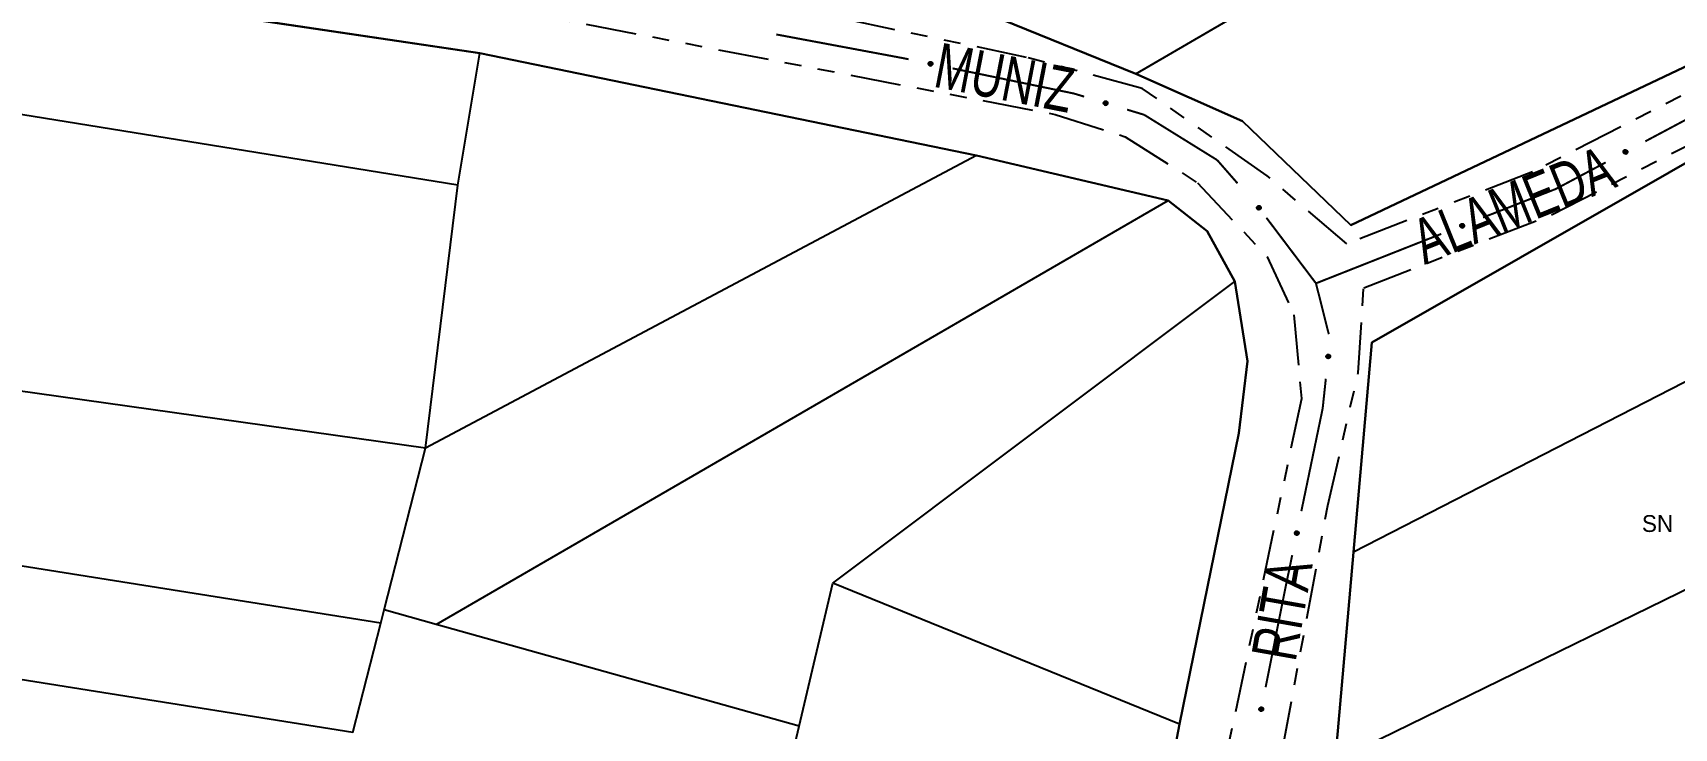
# Model space of a CAD drawing. Extents: x 209193 to 212081, y 4877574 to 4880493.
# Drawn here: x 210494.2 to 210640.5, y 4879240.6 to 4879302.6 of the extents above; entities that cross this region are included whole.
import ezdxf
from ezdxf.enums import TextEntityAlignment as Align

# ---------------------------------------------------------------- set-up
doc = ezdxf.new("R2010")
doc.units = 0
doc.header["$LTSCALE"] = 1.5
doc.header["$MEASUREMENT"] = 0
doc.linetypes.add('TRACO_25', pattern=[8, 3, -1, 1, -1, 1, -1])
for name, color, linetype in [('CD_MALHA_LOTES', 7, 'CONTINUOUS'), ('RU-QUADRA', 210, 'CONTINUOUS'), ('SV-EIXO-RUA-N-PAV', 6, 'CONTINUOUS'), ('SV-RUA-NAO-PAV', 7, 'CONTINUOUS'), ('SV-TXT-RUA-N-PAV', 7, 'CONTINUOUS'), ('Th_NmrPort', 1, 'CONTINUOUS')]:
    doc.layers.add(name, color=color, linetype=linetype)
doc.styles.add('ARIAL', font='ARIAL.SHX')

msp = doc.modelspace()

# ---------------------------------------------------------------- linework, layer by layer
at = {"layer": 'CD_MALHA_LOTES', "linetype": 'Continuous', "flags": 128}
for points in [[(210879.530022, 4879397.819225), (210791.81646, 4879348.569604), (210611.944976, 4879256.315756)], [(210772.966039, 4879366.093107), (210613.582928, 4879274.969036)], [(210592.546021, 4879298.903714), (210629.752351, 4879320.573732)], [(210480.278791, 4879297.361797), (210482.260824, 4879308.442105), (210534.068409, 4879300.754486)], [(210574.675351, 4879305.417968), (210579.503494, 4879304.201213), (210592.546021, 4879298.903714)], [(210532.10736, 4879288.988133), (210534.068409, 4879300.754486)], [(210534.068409, 4879300.754486), (210578.342811, 4879291.647986)], [(210611.693158, 4879285.42859), (210642.477073, 4879300.002184)], [(210592.546021, 4879298.903714), (210602.055342, 4879294.70945), (210611.693158, 4879285.42859)], [(210532.10736, 4879288.988133), (210480.278791, 4879297.361797)], [(210578.342811, 4879291.647986), (210529.242503, 4879265.566296)], [(210578.342811, 4879291.647986), (210595.416144, 4879287.621349)], [(210529.242503, 4879265.566296), (210532.10736, 4879288.988133)], [(210530.175256, 4879249.872498), (210595.416144, 4879287.621349)], [(210595.416144, 4879287.621349), (210598.910505, 4879284.899219), (210601.374415, 4879280.430548)], [(210565.52929, 4879253.543667), (210601.374415, 4879280.430548)], [(210601.374415, 4879280.430548), (210602.483169, 4879273.331256), (210601.729083, 4879266.921525), (210596.436606, 4879240.999578)], [(210613.582928, 4879274.969036), (210611.944976, 4879256.315756)], [(210529.242503, 4879265.566296), (210476.250774, 4879273.014092)], [(210525.556799, 4879251.163986), (210529.242503, 4879265.566296)], [(210654.301172, 4879259.175582), (210610.310169, 4879237.698297)], [(210525.253033, 4879249.976983), (210474.58764, 4879258.03393)], [(210611.944976, 4879256.315756), (210610.310169, 4879237.698297)], [(210562.541989, 4879240.821584), (210565.52929, 4879253.543667)], [(210596.436606, 4879240.999578), (210565.52929, 4879253.543667)], [(210525.253033, 4879249.976983), (210525.556799, 4879251.163986)], [(210530.175256, 4879249.872498), (210525.556799, 4879251.163986)], [(210522.763101, 4879240.247287), (210525.253033, 4879249.976983)], [(210562.541989, 4879240.821584), (210530.175256, 4879249.872498)], [(210522.763101, 4879240.247287), (210472.762376, 4879248.198537)], [(210559.757456, 4879228.96303), (210562.541989, 4879240.821584)], [(210596.436606, 4879240.999578), (210592.751841, 4879221.689409)]]:
    msp.add_lwpolyline(points, dxfattribs=at)
at = {"layer": 'RU-QUADRA', "linetype": 'Continuous'}
for points in [[(210610.310169, 4879237.698297), (210611.944976, 4879256.315756), (210613.582928, 4879274.969036), (210772.966039, 4879366.093107)], [(210642.477073, 4879300.002184), (210611.693158, 4879285.42859), (210602.055342, 4879294.70945), (210592.546021, 4879298.903714), (210579.503494, 4879304.201213), (210574.675351, 4879305.417968), (210566.405365, 4879307.502111), (210562.728309, 4879307.503925), (210585.668187, 4879320.228777), (210618.245369, 4879338.299484), (210642.647273, 4879351.869213)]]:
    msp.add_lwpolyline(points, dxfattribs=at)
at = {"layer": 'RU-QUADRA', "linetype": 'Continuous', "flags": 128}
msp.add_lwpolyline([(210482.260824, 4879308.442105), (210480.278791, 4879297.361797), (210478.658452, 4879290.399356), (210477.413463, 4879283.486645), (210474.462635, 4879256.907988), (210472.762376, 4879248.198537), (210465.195096, 4879198.735807), (210460.265794, 4879171.309559), (210481.692396, 4879167.580269), (210493.270318, 4879166.301707), (210505.697739, 4879164.673315), (210568.078434, 4879154.185201), (210579.479097, 4879152.133032), (210592.751841, 4879221.689409), (210596.436606, 4879240.999578), (210601.729083, 4879266.921525), (210602.483169, 4879273.331256), (210601.374415, 4879280.430548), (210598.910505, 4879284.899219), (210595.416144, 4879287.621349), (210578.342811, 4879291.647986), (210534.068409, 4879300.754486), (210514.280968, 4879303.690703)], close=True, dxfattribs=at)
at = {"layer": 'SV-EIXO-RUA-N-PAV', "const_width": 0.18}
for points in [[(210560.494724, 4879302.419879), (210571.30779, 4879300.400572)], [(210571.30779, 4879300.400572), (210571.90653, 4879300.28876)], [(210571.90653, 4879300.28876), (210572.289318, 4879300.20949)], [(210576.206214, 4879299.398362), (210586.977676, 4879297.167759)], [(210586.977676, 4879297.167759), (210587.026152, 4879297.157721)], [(210587.026152, 4879297.157721), (210587.9359, 4879296.882402)], [(210591.764421, 4879295.723771), (210592.721552, 4879295.434113)], [(210592.721552, 4879295.434113), (210593.288229, 4879295.262619)], [(210593.288229, 4879295.262619), (210599.583544, 4879291.357929)], [(210637.944171, 4879292.899459), (210642.358176, 4879295.248195)], [(210599.583544, 4879291.357929), (210599.797494, 4879291.225226)], [(210599.797494, 4879291.225226), (210601.605798, 4879289.155723)], [(210629.980602, 4879288.661964), (210634.412967, 4879291.02047)], [(210623.483152, 4879286.113944), (210629.068991, 4879288.304469)], [(210629.068991, 4879288.304469), (210629.980602, 4879288.661964)], [(210604.176824, 4879286.094052), (210608.399632, 4879280.511231)], [(210617.726281, 4879283.856347), (210619.759259, 4879284.653594)], [(210608.59561, 4879280.252135), (210616.967007, 4879283.556634)], [(210616.967007, 4879283.556634), (210617.726281, 4879283.856347)], [(210608.399632, 4879280.511231), (210608.59561, 4879280.252135)], [(210608.59561, 4879280.252135), (210609.739403, 4879275.719077)], [(210609.473367, 4879271.752805), (210609.261237, 4879269.764087)], [(210609.261237, 4879269.764087), (210609.190611, 4879269.101966)], [(210609.190611, 4879269.101966), (210607.291616, 4879259.963056)], [(210606.477831, 4879256.046712), (210606.070938, 4879254.08854)], [(210606.070938, 4879254.08854), (210605.89478, 4879253.240782)], [(210605.89478, 4879253.240782), (210604.107011, 4879244.283312)]]:
    msp.add_lwpolyline(points, dxfattribs=at)
at = {"layer": 'SV-EIXO-RUA-N-PAV'}
for points in [[(210574.129393, 4879299.940856), (210574.169886, 4879299.968284), (210574.210297, 4879299.983577), (210574.247673, 4879299.986632), (210574.281404, 4879299.980718), (210574.315232, 4879299.970782), (210574.347128, 4879299.95324), (210574.378215, 4879299.925929), (210574.406015, 4879299.885501), (210574.418961, 4879299.843075), (210574.423916, 4879299.806592), (210574.419775, 4879299.771064), (210574.409572, 4879299.738363), (210574.390254, 4879299.705835), (210574.362269, 4879299.674601), (210574.320942, 4879299.647631), (210574.281221, 4879299.63291), (210574.244992, 4879299.630905), (210574.2093, 4879299.635293), (210574.174886, 4879299.645851), (210574.143676, 4879299.663252), (210574.112279, 4879299.691485), (210574.086201, 4879299.732628), (210574.071066, 4879299.772077), (210574.068552, 4879299.808268), (210574.073664, 4879299.84331), (210574.083218, 4879299.87736), (210574.099517, 4879299.910156), (210574.129393, 4879299.940856)], [(210589.744526, 4879296.450066), (210589.787312, 4879296.473758), (210589.82893, 4879296.485371), (210589.86643, 4879296.485066), (210589.899496, 4879296.476156), (210589.932299, 4879296.463231), (210589.962495, 4879296.442902), (210589.991012, 4879296.412917), (210590.015079, 4879296.370163), (210590.024174, 4879296.326747), (210590.025842, 4879296.289967), (210590.018536, 4879296.254952), (210590.005446, 4879296.223297), (210589.983293, 4879296.192629), (210589.952623, 4879296.164027), (210589.909046, 4879296.140866), (210589.868167, 4879296.129761), (210589.831904, 4879296.131008), (210589.796749, 4879296.138576), (210589.763418, 4879296.152173), (210589.733892, 4879296.172298), (210589.705149, 4879296.20323), (210589.68286, 4879296.246543), (210589.671318, 4879296.287189), (210589.672056, 4879296.32346), (210589.680286, 4879296.357903), (210589.69285, 4879296.390961), (210589.71202, 4879296.422165), (210589.744526, 4879296.450066)], [(210636.000018, 4879291.98965), (210636.013638, 4879292.036624), (210636.03495, 4879292.07421), (210636.061748, 4879292.100442), (210636.091473, 4879292.117449), (210636.123843, 4879292.131422), (210636.159586, 4879292.13831), (210636.200951, 4879292.137167), (210636.248168, 4879292.123834), (210636.285237, 4879292.099472), (210636.312361, 4879292.074575), (210636.331878, 4879292.044601), (210636.344926, 4879292.012928), (210636.350853, 4879291.975563), (210636.349285, 4879291.933655), (210636.33473, 4879291.886501), (210636.313583, 4879291.849796), (210636.286997, 4879291.825103), (210636.256738, 4879291.805672), (210636.22352, 4879291.791802), (210636.188395, 4879291.785243), (210636.146203, 4879291.786898), (210636.099852, 4879291.801881), (210636.063003, 4879291.822553), (210636.037943, 4879291.848786), (210636.019483, 4879291.879007), (210636.005074, 4879291.911303), (210635.996654, 4879291.946945), (210636.000018, 4879291.98965)], [(210603.506421, 4879287.162844), (210603.554956, 4879287.156812), (210603.595436, 4879287.141703), (210603.625571, 4879287.119383), (210603.647058, 4879287.092717), (210603.665968, 4879287.06296), (210603.678413, 4879287.028752), (210603.683817, 4879286.987726), (210603.678108, 4879286.938996), (210603.659904, 4879286.898546), (210603.639604, 4879286.867831), (210603.613087, 4879286.843824), (210603.583872, 4879286.825939), (210603.547912, 4879286.814186), (210603.506282, 4879286.809116), (210603.457421, 4879286.816043), (210603.417837, 4879286.831128), (210603.389256, 4879286.853481), (210603.36529, 4879286.880292), (210603.346349, 4879286.910903), (210603.334326, 4879286.944552), (210603.329297, 4879286.986476), (210603.336773, 4879287.034611), (210603.351367, 4879287.074263), (210603.373313, 4879287.10315), (210603.40024, 4879287.12615), (210603.429855, 4879287.145479), (210603.463721, 4879287.159422), (210603.506421, 4879287.162844)], [(210621.447254, 4879285.433795), (210621.466187, 4879285.47889), (210621.491681, 4879285.513775), (210621.521318, 4879285.536752), (210621.552802, 4879285.550226), (210621.586564, 4879285.560383), (210621.622863, 4879285.563114), (210621.663822, 4879285.557221), (210621.709191, 4879285.538546), (210621.743212, 4879285.510081), (210621.767292, 4879285.48223), (210621.783233, 4879285.45021), (210621.79255, 4879285.417246), (210621.79414, 4879285.379447), (210621.787762, 4879285.337998), (210621.76788, 4879285.292831), (210621.742652, 4879285.258802), (210621.713402, 4879285.237331), (210621.681109, 4879285.221509), (210621.646516, 4879285.211552), (210621.610869, 4879285.209077), (210621.569148, 4879285.215574), (210621.524828, 4879285.235789), (210621.490601, 4879285.260563), (210621.468725, 4879285.289504), (210621.453864, 4879285.321647), (210621.443265, 4879285.355386), (210621.439001, 4879285.39176), (210621.447254, 4879285.433795)], [(210609.810196, 4879273.872718), (210609.841452, 4879273.835101), (210609.860623, 4879273.796379), (210609.867317, 4879273.759481), (210609.864731, 4879273.725333), (210609.85815, 4879273.690695), (210609.84381, 4879273.657237), (210609.81967, 4879273.623628), (210609.782154, 4879273.592009), (210609.741197, 4879273.574977), (210609.705373, 4879273.566479), (210609.66961, 4879273.567126), (210609.636069, 4879273.574082), (210609.601807, 4879273.590127), (210609.567987, 4879273.614924), (210609.537105, 4879273.653417), (210609.518571, 4879273.691507), (210609.513033, 4879273.727367), (210609.513911, 4879273.763317), (210609.521053, 4879273.798598), (210609.535319, 4879273.83136), (210609.560347, 4879273.865367), (210609.598743, 4879273.895344), (210609.636523, 4879273.914263), (210609.672295, 4879273.920303), (210609.707668, 4879273.918642), (210609.742489, 4879273.912464), (210609.776722, 4879273.899449), (210609.810196, 4879273.872718)], [(210607.021733, 4879258.123164), (210607.049134, 4879258.082652), (210607.0644, 4879258.042231), (210607.067429, 4879258.004853), (210607.061493, 4879257.971126), (210607.051534, 4879257.937304), (210607.03397, 4879257.905421), (210607.006637, 4879257.874352), (210606.966191, 4879257.84658), (210606.923756, 4879257.833663), (210606.88727, 4879257.828733), (210606.851744, 4879257.832897), (210606.819051, 4879257.843123), (210606.786535, 4879257.862462), (210606.75532, 4879257.890468), (210606.728378, 4879257.931814), (210606.713684, 4879257.971545), (210606.711704, 4879258.007775), (210606.716117, 4879258.043464), (210606.726698, 4879258.077871), (210606.744119, 4879258.109069), (210606.772374, 4879258.140447), (210606.813535, 4879258.166498), (210606.852994, 4879258.181606), (210606.889187, 4879258.184095), (210606.924225, 4879258.178959), (210606.958269, 4879258.169382), (210606.991054, 4879258.153061), (210607.021733, 4879258.123164)], [(210603.851636, 4879242.44135), (210603.879355, 4879242.401055), (210603.894939, 4879242.360756), (210603.898262, 4879242.323403), (210603.892592, 4879242.289629), (210603.8829, 4879242.255731), (210603.865588, 4879242.22371), (210603.838501, 4879242.192426), (210603.798275, 4879242.164336), (210603.755943, 4879242.151085), (210603.719497, 4879242.145868), (210603.68394, 4879242.149752), (210603.651167, 4879242.159719), (210603.6185, 4879242.178802), (210603.587065, 4879242.206562), (210603.559798, 4879242.247694), (210603.544791, 4879242.287307), (210603.542525, 4879242.323521), (210603.546657, 4879242.359244), (210603.556967, 4879242.393733), (210603.574142, 4879242.425067), (210603.602148, 4879242.456667), (210603.643102, 4879242.483041), (210603.682441, 4879242.49846), (210603.718614, 4879242.501234), (210603.753691, 4879242.496374), (210603.787809, 4879242.487066), (210603.820722, 4879242.471004), (210603.851636, 4879242.44135)]]:
    msp.add_lwpolyline(points, close=True, dxfattribs=at)
for points in [[(210574.068552, 4879299.808268), (210574.419775, 4879299.771064)], [(210574.071066, 4879299.772077), (210574.409572, 4879299.738363)], [(210574.073051, 4879299.788716), (210574.411617, 4879299.754834)], [(210574.073565, 4879299.82484), (210574.419594, 4879299.786626)], [(210574.073664, 4879299.84331), (210574.423916, 4879299.806592)], [(210574.080555, 4879299.750931), (210574.395069, 4879299.722031)], [(210574.082372, 4879299.86064), (210574.416928, 4879299.827588)], [(210574.083218, 4879299.87736), (210574.418961, 4879299.843075)], [(210574.086201, 4879299.732628), (210574.390254, 4879299.705835)], [(210574.09597, 4879299.89266), (210574.408089, 4879299.865649)], [(210574.099517, 4879299.910156), (210574.406015, 4879299.885501)], [(210574.10331, 4879299.712776), (210574.373177, 4879299.690334)], [(210574.112279, 4879299.691485), (210574.362269, 4879299.674601)], [(210574.114913, 4879299.923574), (210574.388283, 4879299.904588)], [(210574.129393, 4879299.940856), (210574.378215, 4879299.925929)], [(210574.133853, 4879299.678581), (210574.333915, 4879299.662234)], [(210574.143676, 4879299.663252), (210574.320942, 4879299.647631)], [(210574.152057, 4879299.9549), (210574.355344, 4879299.940672)], [(210574.16366, 4879299.654294), (210574.2947, 4879299.641092)], [(210574.169886, 4879299.968284), (210574.347128, 4879299.95324)], [(210574.174886, 4879299.645851), (210574.281221, 4879299.63291)], [(210574.192885, 4879299.977101), (210574.322311, 4879299.96284)], [(210574.210297, 4879299.983577), (210574.315232, 4879299.970782)], [(210589.671318, 4879296.287189), (210590.005446, 4879296.223297)], [(210589.672056, 4879296.32346), (210590.018536, 4879296.254952)], [(210589.674786, 4879296.303583), (210590.008957, 4879296.239519)], [(210589.678533, 4879296.339516), (210590.019749, 4879296.270468)], [(210589.678876, 4879296.265278), (210589.989539, 4879296.208329)], [(210589.680286, 4879296.357903), (210590.025842, 4879296.289967)], [(210589.68286, 4879296.246543), (210589.983293, 4879296.192629)], [(210589.69051, 4879296.374383), (210590.020763, 4879296.311505)], [(210589.69285, 4879296.390961), (210590.024174, 4879296.326747)], [(210589.698123, 4879296.225238), (210589.964896, 4879296.17872)], [(210589.705149, 4879296.20323), (210589.952623, 4879296.164027)], [(210589.706921, 4879296.405058), (210590.015367, 4879296.350204)], [(210589.71202, 4879296.422165), (210590.015079, 4879296.370163)], [(210589.725481, 4879296.188446), (210589.923275, 4879296.154249)], [(210589.728557, 4879296.434151), (210589.999128, 4879296.39076)], [(210589.733892, 4879296.172298), (210589.909046, 4879296.140866)], [(210589.744526, 4879296.450066), (210589.991012, 4879296.412917)], [(210589.752993, 4879296.161587), (210589.882324, 4879296.136704)], [(210589.763418, 4879296.152173), (210589.868167, 4879296.129761)], [(210589.768356, 4879296.462024), (210589.969553, 4879296.429649)], [(210589.787312, 4879296.473758), (210589.962495, 4879296.442902)], [(210589.811008, 4879296.480481), (210589.938638, 4879296.454687)], [(210589.82893, 4879296.485371), (210589.932299, 4879296.463231)], [(210635.996654, 4879291.946945), (210636.248168, 4879292.123834)], [(210635.999923, 4879291.967105), (210636.222332, 4879292.127184)], [(210636.000018, 4879291.98965), (210636.200951, 4879292.137167)], [(210636.005074, 4879291.911303), (210636.285237, 4879292.099472)], [(210636.005106, 4879291.931221), (210636.262449, 4879292.109889)], [(210636.008477, 4879292.014935), (210636.173938, 4879292.133893)], [(210636.013638, 4879292.036624), (210636.159586, 4879292.13831)], [(210636.015107, 4879291.897901), (210636.293569, 4879292.086261)], [(210636.019483, 4879291.879007), (210636.312361, 4879292.074575)], [(210636.025695, 4879292.058102), (210636.134363, 4879292.129837)], [(210636.031209, 4879291.864736), (210636.321795, 4879292.056455)], [(210636.03495, 4879292.07421), (210636.123843, 4879292.131422)], [(210636.037943, 4879291.848786), (210636.331878, 4879292.044601)], [(210636.053898, 4879291.836621), (210636.335974, 4879292.026904)], [(210636.063003, 4879291.822553), (210636.344926, 4879292.012928)], [(210636.083814, 4879291.812352), (210636.344207, 4879291.991097)], [(210636.099852, 4879291.801881), (210636.350853, 4879291.975563)], [(210636.125699, 4879291.797543), (210636.347622, 4879291.952727)], [(210636.146203, 4879291.786898), (210636.349285, 4879291.933655)], [(210636.171043, 4879291.790758), (210636.335377, 4879291.906024)], [(210636.188395, 4879291.785243), (210636.33473, 4879291.886501)], [(210636.20949, 4879291.791123), (210636.318722, 4879291.864703)], [(210636.22352, 4879291.791802), (210636.313583, 4879291.849796)], [(210603.329297, 4879286.986476), (210603.506282, 4879286.809116)], [(210603.334326, 4879286.944552), (210603.457421, 4879286.816043)], [(210603.336571, 4879287.008404), (210603.524852, 4879286.81377)], [(210603.336773, 4879287.034611), (210603.547912, 4879286.814186)], [(210603.337031, 4879286.962557), (210603.476801, 4879286.818487)], [(210603.343463, 4879286.924649), (210603.433369, 4879286.828407)], [(210603.34458, 4879287.052101), (210603.562202, 4879286.823202)], [(210603.346349, 4879286.910903), (210603.417837, 4879286.831128)], [(210603.351367, 4879287.074263), (210603.583872, 4879286.825939)], [(210603.36382, 4879287.085475), (210603.596259, 4879286.836986)], [(210603.373313, 4879287.10315), (210603.613087, 4879286.843824)], [(210603.388, 4879287.112318), (210603.623201, 4879286.855653)], [(210603.40024, 4879287.12615), (210603.639604, 4879286.867831)], [(210603.418206, 4879287.133455), (210603.648175, 4879286.888231)], [(210603.429855, 4879287.145479), (210603.659904, 4879286.898546)], [(210603.449529, 4879287.148593), (210603.666592, 4879286.922693)], [(210603.463721, 4879287.159422), (210603.678108, 4879286.938996)], [(210603.484144, 4879287.159377), (210603.677336, 4879286.965037)], [(210603.506421, 4879287.162844), (210603.683817, 4879286.987726)], [(210603.532725, 4879287.158484), (210603.676318, 4879287.013883)], [(210603.554956, 4879287.156812), (210603.678413, 4879287.028752)], [(210603.578069, 4879287.148298), (210603.666063, 4879287.052321)], [(210603.595436, 4879287.141703), (210603.665968, 4879287.06296)], [(210621.439001, 4879285.39176), (210621.709191, 4879285.538546)], [(210621.443265, 4879285.355386), (210621.743212, 4879285.510081)], [(210621.444566, 4879285.41141), (210621.683912, 4879285.544845)], [(210621.445588, 4879285.375168), (210621.721773, 4879285.52305)], [(210621.447254, 4879285.433795), (210621.663822, 4879285.557221)], [(210621.45169, 4879285.340919), (210621.74997, 4879285.496)], [(210621.453864, 4879285.321647), (210621.767292, 4879285.48223)], [(210621.458565, 4879285.457939), (210621.636611, 4879285.557075)], [(210621.463871, 4879285.306122), (210621.774579, 4879285.463145)], [(210621.466187, 4879285.47889), (210621.622863, 4879285.563114)], [(210621.468725, 4879285.289504), (210621.783233, 4879285.45021)], [(210621.480634, 4879285.498839), (210621.596832, 4879285.557598)], [(210621.483175, 4879285.275584), (210621.785265, 4879285.432159)], [(210621.490601, 4879285.260563), (210621.79255, 4879285.417246)], [(210621.491681, 4879285.513775), (210621.586564, 4879285.560383)], [(210621.510101, 4879285.248035), (210621.789325, 4879285.395643)], [(210621.524828, 4879285.235789), (210621.79414, 4879285.379447)], [(210621.550004, 4879285.228507), (210621.788304, 4879285.357135)], [(210621.569148, 4879285.215574), (210621.787762, 4879285.337998)], [(210621.594267, 4879285.216551), (210621.770768, 4879285.31215)], [(210621.610869, 4879285.209077), (210621.76788, 4879285.292831)], [(210621.632501, 4879285.212491), (210621.749471, 4879285.273019)], [(210621.646516, 4879285.211552), (210621.742652, 4879285.258802)], [(210609.521053, 4879273.798598), (210609.518571, 4879273.691507)], [(210609.528358, 4879273.810596), (210609.528032, 4879273.678894)], [(210609.535319, 4879273.83136), (210609.537105, 4879273.653417)], [(210609.549614, 4879273.842635), (210609.552907, 4879273.641934)], [(210609.560347, 4879273.865367), (210609.567987, 4879273.614924)], [(210609.580659, 4879273.876375), (210609.584711, 4879273.605607)], [(210609.598743, 4879273.895344), (210609.601807, 4879273.590127)], [(210609.616406, 4879273.902752), (210609.618396, 4879273.586919)], [(210609.636523, 4879273.914263), (210609.636069, 4879273.574082)], [(210609.653276, 4879273.913914), (210609.652661, 4879273.573658)], [(210609.672295, 4879273.920303), (210609.66961, 4879273.567126)], [(210609.689277, 4879273.916935), (210609.68508, 4879273.568828)], [(210609.707668, 4879273.918642), (210609.705373, 4879273.566479)], [(210609.725767, 4879273.911671), (210609.725586, 4879273.575485)], [(210609.742489, 4879273.912464), (210609.741197, 4879273.574977)], [(210609.758964, 4879273.901268), (210609.7626, 4879273.588004)], [(210609.776722, 4879273.899449), (210609.782154, 4879273.592009)], [(210609.791582, 4879273.885439), (210609.799415, 4879273.611523)], [(210609.810196, 4879273.872718), (210609.81967, 4879273.623628)], [(210609.826389, 4879273.851536), (210609.832106, 4879273.647831)], [(210609.841452, 4879273.835101), (210609.84381, 4879273.657237)], [(210609.852476, 4879273.813075), (210609.850938, 4879273.682874)], [(210609.860623, 4879273.796379), (210609.85815, 4879273.690695)], [(210606.726698, 4879258.077871), (210606.713684, 4879257.971545)], [(210606.735148, 4879258.089091), (210606.721858, 4879257.958061)], [(210606.744119, 4879258.109069), (210606.728378, 4879257.931814)], [(210606.759456, 4879258.118882), (210606.742973, 4879257.918831)], [(210606.772374, 4879258.140447), (210606.75532, 4879257.890468)], [(210606.793671, 4879258.149402), (210606.771046, 4879257.87955)], [(210606.813535, 4879258.166498), (210606.786535, 4879257.862462)], [(210606.831842, 4879258.172131), (210606.802728, 4879257.857636)], [(210606.852994, 4879258.181606), (210606.819051, 4879257.843123)], [(210606.869631, 4879258.179609), (210606.83552, 4879257.841067)], [(210606.889187, 4879258.184095), (210606.851744, 4879257.832897)], [(210606.905755, 4879258.179071), (210606.867306, 4879257.833068)], [(210606.924225, 4879258.178959), (210606.88727, 4879257.828733)], [(210606.941549, 4879258.17024), (210606.908271, 4879257.835705)], [(210606.958269, 4879258.169382), (210606.923756, 4879257.833663)], [(210606.973561, 4879258.156619), (210606.946338, 4879257.844519)], [(210606.991054, 4879258.153061), (210606.966191, 4879257.84658)], [(210607.004462, 4879258.137655), (210606.985289, 4879257.864299)], [(210607.021733, 4879258.123164), (210607.006637, 4879257.874352)], [(210607.035762, 4879258.100491), (210607.021396, 4879257.897213)], [(210607.049134, 4879258.082652), (210607.03397, 4879257.905421)], [(210607.057936, 4879258.059648), (210607.043587, 4879257.930231)], [(210607.0644, 4879258.042231), (210607.051534, 4879257.937304)], [(210603.556967, 4879242.393733), (210603.544791, 4879242.287307)], [(210603.565328, 4879242.40502), (210603.553071, 4879242.273888)], [(210603.574142, 4879242.425067), (210603.559798, 4879242.247694)], [(210603.589401, 4879242.435001), (210603.574495, 4879242.234827)], [(210603.602148, 4879242.456667), (210603.587065, 4879242.206562)], [(210603.623374, 4879242.465789), (210603.602876, 4879242.195768)], [(210603.643102, 4879242.483041), (210603.6185, 4879242.178802)], [(210603.661365, 4879242.488818), (210603.63473, 4879242.174104)], [(210603.682441, 4879242.49846), (210603.651167, 4879242.159719)], [(210603.699094, 4879242.496594), (210603.667652, 4879242.157794)], [(210603.718614, 4879242.501234), (210603.68394, 4879242.149752)], [(210603.735221, 4879242.496341), (210603.6995, 4879242.150046)], [(210603.753691, 4879242.496374), (210603.719497, 4879242.145868)], [(210603.771083, 4879242.487792), (210603.740442, 4879242.153006)], [(210603.787809, 4879242.487066), (210603.755943, 4879242.151085)], [(210603.803201, 4879242.474424), (210603.778439, 4879242.16212)], [(210603.820722, 4879242.471004), (210603.798275, 4879242.164336)], [(210603.834251, 4879242.455704), (210603.817233, 4879242.182205)], [(210603.851636, 4879242.44135), (210603.838501, 4879242.192426)], [(210603.865843, 4879242.418788), (210603.853079, 4879242.215403)], [(210603.879355, 4879242.401055), (210603.865588, 4879242.22371)], [(210603.888338, 4879242.378121), (210603.875009, 4879242.248595)], [(210603.894939, 4879242.360756), (210603.8829, 4879242.255731)]]:
    msp.add_lwpolyline(points, dxfattribs=at)
at = {"layer": 'SV-RUA-NAO-PAV', "linetype": 'TRACO_25'}
for points in [[(210719.774851, 4879341.526423, 9.968181), (210693.763373, 4879326.662721, 9.968181), (210677.886237, 4879317.879624, 9.968181), (210664.373781, 4879309.772151, 9.968181), (210646.469777, 4879299.637808, 9.968181), (210627.89015, 4879290.179089, 9.968181), (210611.337391, 4879283.760673, 9.968181), (210604.243351, 4879289.841278, 10.018373), (210593.095575, 4879297.61094, 10.269331), (210582.794678, 4879300.381038, 10.269331), (210554.922886, 4879306.225131, 10.269331), (210563.03036, 4879310.954491, 10.269331), (210592.757764, 4879327.169438, 10.269331), (210617.080185, 4879339.66846, 10.269331), (210646.469777, 4879355.545596, 10.269331), (210666.40065, 4879368.720241, 10.269331), (210684.304654, 4879380.205828, 10.269331), (210707.951452, 4879394.056096, 10.269331), (210725.855457, 4879406.217306, 10.269331)], [(210588.471491, 4879144.029776, 9.265496), (210587.6409, 4879145.764754, 9.265496), (210587.974723, 4879148.859363, 9.265496), (210605.585035, 4879238.599111, 9.616838), (210609.648334, 4879260.451686, 9.616838), (210612.350825, 4879272.275085, 9.616838), (210612.848577, 4879279.863402, 9.968181), (210629.598292, 4879286.35819, 9.968181), (210648.44847, 4879295.954644, 9.968181), (210666.478946, 4879306.160574, 9.968181), (210679.973866, 4879314.257526, 9.968181), (210695.81209, 4879323.019097, 9.968181), (210721.848712, 4879337.897166, 9.968181)], [(210459.210392, 4879166.865774, 11.574318), (210456.955585, 4879168.31625, 11.549222), (210455.763485, 4879171.386654, 11.398646), (210455.621973, 4879174.45654, 11.348454), (210456.035369, 4879179.17337, 11.348454), (210466.268208, 4879233.676271, 11.122592), (210472.860007, 4879274.20457, 11.022208), (210479.284299, 4879308.49349, 10.972016), (210481.042596, 4879311.113197, 11.047304), (210486.750036, 4879312.63281, 11.222975), (210491.301536, 4879312.256197, 11.222975), (210531.780642, 4879305.597438, 10.871633), (210585.356902, 4879295.288372, 10.495194), (210591.604893, 4879293.313619, 10.143852), (210598.047003, 4879289.192396, 10.143852), (210604.257087, 4879282.600459, 10.143852), (210606.619059, 4879277.457976, 10.143852), (210607.298544, 4879269.970285, 10.143852), (210600.865237, 4879239.507379, 10.018373), (210586.747514, 4879166.230633, 9.516455), (210582.490388, 4879146.615862, 9.692126), (210580.327164, 4879145.502982, 9.692126)]]:
    msp.add_polyline3d(points, dxfattribs=at)

# ---------------------------------------------------------------- texts
at = {"layer": 'SV-TXT-RUA-N-PAV', "style": 'ARIAL', "width": 0.7}
for s, rotation, p in [('MUNIZ', 349, (210574.38913, 4879297.786905)), ('ALAMEDA', 22, (210618.262525, 4879281.90271)), ('RITA', 80, (210606.766725, 4879246.46195))]:
    msp.add_text(s, height=4, rotation=rotation, dxfattribs=at).set_placement(p)
at = {"layer": 'Th_NmrPort', "color": 1}
msp.add_text('SN', height=1.5, dxfattribs=at).set_placement((210637.643847, 4879258.860503), align=Align.MIDDLE_LEFT)

doc.saveas('drawing.dxf')
